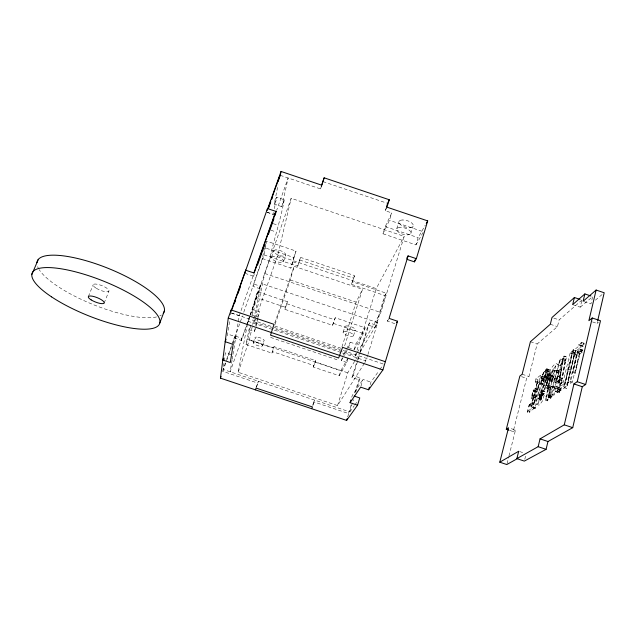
<?xml version="1.0" encoding="UTF-8"?>
<svg xmlns="http://www.w3.org/2000/svg" width="636" height="636" viewBox="0 0 636 636"><rect width="100%" height="100%" fill="white"/><g stroke="black" fill="none" stroke-linecap="round" stroke-linejoin="round"><path stroke-width="0.48" stroke-dasharray="3.18 2.39" d="M565.34 361.86L562.129 379.12L559.863 378.356L562.518 363.323L563.098 361.105L565.34 361.86L562.129 379.12M563.098 361.105L559.863 378.356M537.062 383.166L535.727 389.439L537.825 390.138L539.161 383.866L537.062 383.166L535.584 388.167L533.008 390.528L531.116 398.128L533.207 398.828L535.329 397.754L534.041 402.954L530.973 406.945L528.874 406.237L529.621 404.218L531.712 404.925L530.973 406.945M534.32 390.162L534.065 391.18L534.32 390.162L536.561 391.172L536.156 391.879L533.405 390.901L532.356 395.568L534.447 396.276L536.768 395.043L534.057 404.393L531.855 403.51L534.033 395.624L536.14 396.331L534.057 404.393M550.005 395.449L559.783 361.781L560.61 360.095L562.971 358.434L565.205 359.189L559.187 391.299L557.597 392.213L558.551 386.887L556.293 386.124L553.765 387.888L551.865 394.177L550.005 395.449L552.239 396.204L554.115 394.932L556.007 388.636L558.551 386.887M557.852 392.476L555.331 391.45L556.293 386.124M559.537 392.587L560.531 388.016L558.257 387.252L557.804 388.548L557.255 391.824L559.537 392.587L560.531 388.016M541.347 397.89L542.262 394.837L540.107 394.113L539.559 395.369L539.201 397.166L541.347 397.89L542.262 394.837M549.989 377.235L548.51 386.895L548.963 387.936L550.72 387.785L548.192 397.85L550.053 389.137L546.173 387.944L545.879 386.243L547.827 376.512L549.989 377.235L548.057 386.974L548.351 388.683L550.053 389.137M547.827 376.512L546.332 386.163L543.804 391.776L541.649 391.053L545.593 382.037L546.737 377.689L548.892 378.412L548.924 378.913L546.324 386.132L546.785 387.205L548.963 387.936M541.967 384.74L542.293 383.929L543.39 383.707L541.967 384.74L539.845 384.033L540.171 383.222L540.799 382.785L543.39 383.707M548.908 398.009L551.587 386.291L549.361 386.895L548.892 385.973C550.482 378.476 550.824 368.848 558.018 364.293L558.416 364.468L550.538 396.896L548.908 398.009L545.99 397.11L547.85 388.397M543.144 382.196C543.987 378.269 545.052 373.316 548.947 371.305C550.538 380.185 543.526 388.191 541.172 396.395L539.026 395.679C541.379 387.467 548.359 379.469 546.809 370.589C542.929 372.617 541.872 377.553 541.021 381.481L543.724 381.958L546.173 377.013L544.042 376.297L542.317 380.495L541.021 381.481M549.361 386.895L547.175 386.163L546.714 385.241C548.312 377.744 548.661 368.141 555.824 363.554L558.416 364.468M551.492 395.608L550.72 398.398L548.486 397.643L548.471 397.079L549.265 394.861L551.492 395.608L550.72 398.398M549.265 394.861L548.486 397.643M541.649 391.053L542.858 390.814L545.02 391.538L543.2 393.716L541.204 398.979L538.764 398.152L538.231 398.629L538.708 399.4L539.312 398.724L541.912 393.032L544.694 393.541L542.5 400.879L539.765 404.703L538.827 405.116L536.156 404.099C535.337 393.764 543.804 385.623 544.877 375.733L547.024 376.448C545.958 386.346 537.444 394.479 538.302 404.822L538.827 405.116M542.532 392.81L539.582 401.69L536.673 404.393M256.308 387.221L258.343 381.234L257.826 383.118L222.839 371.368L225.343 352.861L230.955 354.737M227.283 335.808L229.723 320.584M230.51 314.78L230.773 312.84M582.592 350.818L582.679 350.182L580.326 349.395L577.44 352.447L572.774 372.481L575.127 373.276L579.976 354.006L582.139 352.018L582.592 350.818L580.239 350.031L580.326 349.395M551.523 382.005L553.121 373.618L554.155 371.185L555.26 370.414L552.883 380.972L551.523 382.005L549.13 380.861L550.935 372.887L552.581 369.882L555.26 370.414M529.621 404.218L528.429 406.817L527.331 412.08L529.43 412.788L530.527 407.525L531.712 404.925M241.529 340.419L241.919 338.28L234.946 335.943L234.605 338.098L241.529 340.419L246.72 325.624M232.037 360.199L230.153 371.79L247.15 323.398M232.196 359.229L232.824 355.365M232.983 354.387L239.271 315.695L253.597 274.553M546.173 377.013L546.181 378.277L547.024 376.448M558.257 387.252L557.255 391.824M544.042 376.297L544.042 377.553L546.181 378.277M560.515 365.827L562.518 359.745L560.515 365.827L558.297 365.08L560.3 358.998L558.297 365.08M547.246 375.598L548.145 370.716L547.509 369.126L547.246 375.598L549.647 375.995L550.299 371.44L549.655 369.842L547.509 369.126M550.506 375.94L551.022 374.381L550.506 375.94L548.232 375.129L548.534 373.896L551.022 374.381M575.127 373.276L579.778 353.226L582.679 350.182M562.971 358.434L557.39 388.835L556.913 390.536L555.586 391.712M583.029 346.127L580.064 345.261L573.823 350.15L572.957 354.228L575.262 354.999L576.129 350.921L582.401 346.048L583.029 346.127L581.932 350.086L579.579 352.455L572.36 382.109L570.293 383.508L567.948 382.721L574.682 353.584L576.995 354.363L570.293 383.508M244.924 273.305L253.573 276.167L253.859 274.601M558.432 373.189L558.949 371.05L556.731 370.303L556.262 371.527L556.214 372.45L558.432 373.189L558.949 371.05M262.334 258.534L290.843 268.122L293.808 257.508L264.489 247.65L262.334 258.534L252.897 286.359L259.703 288.649L249.964 316.378M556.731 370.303L556.214 372.45M564.235 356.096L563.202 360.135L565.452 360.89L566.08 358.974L566.477 356.852L563.941 356.073L563.202 360.135M364.372 363.371L337.533 405.569L238.174 372.267L247.428 324.169M247.611 323.207L249.924 315.758M565.452 360.89L566.477 356.852M540.107 394.113L539.201 397.166M544.066 377.148L543.303 379.501L541.085 378.666L541.284 377.943L541.944 376.433L544.066 377.148L543.303 379.501M541.944 376.433L541.085 378.666M575.556 350.19L566.445 388.413L564.124 387.626L570.77 359.062L573.267 349.418L575.556 350.19L566.445 388.413M547.763 400.704L547.922 399.408L545.712 398.669L545.346 400.235L547.763 400.704L545.298 399.925M573.267 349.418L564.124 387.626M339.226 375.717L340.793 370.74L348.433 357.265L346.803 362.464L339.226 375.717L313.357 367.044L315.647 360.596L274.076 346.652L271.938 353.147L246.037 344.458L249.01 329.647L250.512 325.354M257.493 291.638L253.796 309.827L259.472 311.735L257.604 317.094L251.92 315.186L255.521 297.25L257.493 291.638L287.416 301.687L284.896 309.335L332.549 325.338L335.259 317.746L365.144 327.786L363.379 333.463L354.196 349.53L348.52 347.622L344.235 355.437M243.755 312.228L264.02 254.925L266.77 241.227L296.018 251.069L290.843 268.122M274.219 204.108L276.676 197.216L284.268 199.776L281.827 206.668L274.219 204.108L278.083 184.901M545.712 398.669L545.346 400.235M246.037 344.458L247.754 339.529L250.815 324.495L252.619 325.107M273.178 214.435L273.567 212.519M274.347 208.695L276.676 197.216M259.703 288.649L260.211 286.184L253.367 283.887M238.174 372.267L249.471 339.831L261.245 283.497L377.705 322.635L367.958 354.355M561.159 383.906L562.081 380.066L559.815 379.302L559.139 381.369L558.885 383.142L561.159 383.906L562.081 380.066M559.815 379.302L558.885 383.142M356.772 353.401L355.27 355.961L254.416 322.102L255.02 319.24M255.227 318.286L264.767 273.488L291.169 198.289L404.21 236.377L380.821 312.507L357.273 352.551M549.401 376.329L549.655 369.842M560.928 374.214L559.116 382.339L557.629 383.381L555.387 382.626L559.457 368.785L561.723 369.969M553.551 376.289L552.279 380.654L549.814 379.803L551.332 375.161L553.551 376.289L551.332 375.161M551.356 375.558L549.814 379.803M249.01 329.647L254.448 331.467L255.497 326.681M255.712 325.719L257.389 318.056M284.268 199.776C280.468 220.477 273.719 240.344 269.123 260.816L247.476 322.468M281.827 206.668L288.116 178.024L276.644 210.349M256.236 326.324L258.057 318.119M258.256 317.205L259.472 311.735M535.234 382.387L537.969 381.012L540.067 381.719L537.309 383.087L535.234 382.387L535.917 378.865L540.171 375.518L542.834 376.194L534.995 407.867L530.408 411.095L529.43 412.788M537.309 383.087L537.992 379.565L542.834 376.194M580.684 345.34L579.587 349.299L577.242 351.668L569.999 381.322L567.948 382.721M551.587 386.291L549.385 385.551L546.69 397.262L548.319 396.156L556.222 363.728L555.824 363.554M536.14 396.331L533.827 397.556L531.736 396.848L533.405 390.901M533.827 397.556L535.496 391.601L534.447 396.276M592.514 321.903L597.045 323.438L597.49 321.514M550.72 387.785L548.518 387.046L545.99 397.11M254.416 322.102L277.67 255.449L291.169 198.289M558.44 389.693L563.941 385.933L571.915 351.454L570.182 352.908L563.043 381.894L559.64 384.716L558.44 389.693L560.721 390.464L566.263 386.712L574.411 352.495L571.915 351.454M536.768 395.043L534.661 394.336L531.95 403.685M553.074 369.675L550.689 380.233L549.337 381.266M572.678 304.628L580.247 307.172L581.948 300.065L580.27 299.492M560.721 390.464L561.922 385.48L565.34 382.665L572.456 353.672L574.205 352.225M556.126 381.012L557.764 375.956L560.006 376.711L559.696 378.452L558.376 381.767L556.126 381.012L557.764 375.956M555.387 382.626L556.866 381.584L559.457 368.785M558.376 381.767L560.006 376.711M580.239 350.031L579.786 351.223L577.639 353.219L572.774 372.481M527.331 412.08L528.309 410.387L532.865 407.151L540.727 375.486M540.067 381.719L537.825 390.138M524.78 459.264L525.686 455.575M509.738 430.421L513.188 431.582L526.616 378.356L528.969 376.52L537.158 343.981L557.446 326.65L559.116 319.892L581.948 300.065M528.874 406.237L531.935 402.238L533.222 397.047L535.329 397.754M533.207 398.828L535.099 391.227L537.682 388.874L539.161 383.866M537.969 381.012L535.727 389.439M557.629 383.381L561.691 369.54M507.051 463.58L508.736 456.887M508.983 455.925L515.486 430.087L509.412 428.052M581.622 343.845L581.574 342.335L578.545 344.943L580.835 343.79L583.967 344.64L583.92 343.13L580.867 345.722L583.967 344.64M544.694 393.541L543.335 394.487L540.862 400.124L540.489 398.915L541.204 398.979M552.239 396.204L562.001 362.528L562.828 360.843L565.205 359.189M553.519 375.892L552.279 380.654M546.737 377.689L539.026 395.679M275.046 324.463L290.247 279.975L294.158 266.333L362.512 289.324L344.505 346.334M271.938 353.147L272.391 351.613L314.025 365.581M284.896 309.335L287.416 301.687M264.02 254.925L297.648 266.238L300.55 257.389L354.57 275.579L351.422 284.324L384.804 295.549L386.163 293.164L352.559 281.859M280.261 175.337L320.528 188.908L321.363 186.086M274.076 346.652L273.615 348.202L247.754 339.529M297.648 266.238L300.55 257.389M370.16 384.685L370.931 382.125L378.682 371.154M386.45 207.058L385.289 210.731L391.76 212.917L385.233 226.583L382.967 233.778L415.944 244.884L418.122 237.665L425.309 225.088M410.832 233.507L413.074 226.17M394.813 323.645L387.372 321.14L387.944 319.264M360.906 386.283L362.997 379.461L370.931 382.125M351.748 397.246L352.304 395.433L362.997 379.461M351.104 405.06L348.512 413.487L349.673 411.85L353.433 399.599M354.848 392.897L358.879 379.787L360.095 377.935L353.139 375.598L351.97 377.474L358.879 379.787M360.095 351.287L368.22 325.107L375.002 327.389L384.804 295.549M347.661 416.993L348.711 413.583L354.236 405.76M355.755 392.062L360.095 377.935M375.002 327.389L376.313 325.203L386.163 293.164M364.897 362.544L367.672 355.293M396.737 228.753L399.01 221.431M351.97 377.474L357.194 360.644M357.488 359.706L358.935 355.031M353.139 375.598L360.143 353.012M360.429 352.074L369.476 322.905L376.313 325.203M354.196 349.53L355.89 344.116L365.144 327.786M337.533 405.569L347.757 372.815L355.373 360.055M355.27 355.961L356.748 351.215M357.042 350.269L376.242 288.609L404.21 236.377M348.52 347.622L350.221 342.208L355.89 344.116M382.967 233.778L389.439 220.31L391.76 212.917M353.536 335.681L355.293 330.084M346.803 362.464L341.373 360.644L342.74 356.311M343.154 332.191L344.927 326.602M341.953 346.922L356.136 302.124L362.512 289.324M544.877 375.733L544.042 377.553M312.681 405.275L313.786 401.849M351.422 284.324L354.57 275.579M313.039 405.283L314.693 400.124L313.771 401.873L348.711 413.583M332.549 325.338L335.259 317.746M313.357 367.044L315.647 360.596M542.587 374.819C545.346 366.312 549.067 377.371 542.587 374.819L544.376 371.48M542.858 390.814C540.473 392.563 540.687 396.625 538.764 398.152M320.528 188.908L321.466 186.173M274.8 322.937L294.158 266.333M256.387 387.348L257.834 383.095M262.477 345.73L264.194 340.737M293.808 257.508L296.018 251.069M254.448 331.467L255.942 327.182M253.239 342.629L254.972 337.637M283.569 261.396L285.763 255.06M250.242 314.836L261.245 283.497M247.046 324.702L249.638 317.308M271.5 257.334L273.719 251.005M251.92 315.186L253.796 309.827M233.166 344.378L235.845 336.794L227.887 334.131M253.573 276.167L254.233 274.315M264.815 246.736L266.77 241.227M225.406 362.91L223.101 369.421L349.673 411.85M226.718 359.189L231.655 345.245M231.989 344.315L234.946 335.943M222.839 371.368L231.337 347.336M232.967 342.717L242.443 315.925M541.172 396.395L548.892 378.412M104.129 303.126L108.899 291.248M88.372 296.535L93.238 284.634M547.922 399.408L547.556 400.974M554.091 379.064L554.489 378.11L556.715 378.857L556.325 380.471L554.099 379.724L554.091 379.064L556.309 379.811L556.325 380.471M554.099 379.724L554.489 378.11M556.309 379.811L556.715 378.857M544.71 375.534L546.499 372.187M385.289 210.731L386.934 207.153M551.889 386.696L552.223 386.012L554.449 386.76L554.187 387.841L551.889 386.696L554.187 387.841M551.961 387.093L552.223 386.012M554.115 387.443L554.449 386.76M343.011 355.445L346.167 349.657M346.62 348.83L350.221 342.208M341.373 360.644L343.758 356.303M533.024 407.787L533.461 406.992L535.599 407.708L535.234 408.821L533.024 407.787L535.234 408.821M535.154 408.503L535.599 407.708M545.195 370.351L546.817 368.8L548.955 369.516L547.445 371.281L545.195 370.351L547.445 371.281M546.817 368.8L545.314 370.565M368.22 325.107L369.476 322.905M547.318 371.066L548.955 369.516M536.156 391.879L536.41 390.87M415.944 244.884L423.489 231.782L389.439 220.31M533.103 408.105L533.461 406.992M355.882 359.205L359.435 353.25M359.944 352.4L377.705 322.635M387.372 321.14L388.668 319.073M548.343 375.216L548.749 373.57M354.785 404.973L357.003 401.849M379.795 369.58L383.134 364.857M580.247 307.172L592.673 296.559L590.931 303.913L583.975 301.575M595.352 300.2L602.729 294.007M597.045 323.438L598.42 322.365M513.188 431.582L515.486 430.087M532.356 395.568L534.661 394.336M531.736 396.848L534.033 395.624M531.116 398.128L533.222 397.047M574.682 353.584L572.957 354.228M576.995 354.363L575.262 354.999M549.385 385.551L547.175 386.163M543.804 391.776L545.02 391.538M548.518 387.046L546.785 387.205M539.845 384.033L541.26 382.991L540.799 382.785M255.521 297.25L285.5 307.315M527.848 410.856L529.947 411.556M274.784 326.03L340.824 348.202M231.035 312.896L272.343 326.761M343.066 350.508L383.651 364.126M231.623 313.127L239.271 315.695M274.211 327.397L340.292 349.577M247.976 321.283L341.612 352.718M342.542 353.028L365.954 360.89M270.61 337.438L337.811 359.992M249.471 339.831L347.757 372.815M314.963 362.075L340.793 370.74M519.628 451.544L524.279 453.102M323.016 181.626L386.68 203.067M385.233 226.583L418.122 237.665M267.056 212.241L273.44 214.388M266.794 212.201L273.186 214.356M273.218 223.649L278.576 225.454M553.781 318.095L559.116 319.892M270.896 230.208L276.27 232.013M550.315 324.249L557.446 326.65M581.574 342.335L584.301 343.329M578.545 344.943L581.113 345.889M579.587 349.299L581.932 350.086M579.786 351.223L582.139 352.018M573.823 350.15L576.129 350.921M577.242 351.668L579.579 352.455M577.44 352.447L579.778 353.226M577.639 353.219L579.976 354.006M299.771 260.013L353.425 278.075M572.122 351.732L574.411 352.495M570.182 352.908L572.456 353.672M277.67 255.449L376.242 288.609M292.997 261.833L298.419 263.654M530.416 341.715L537.158 343.981M563.941 356.073L566.175 356.82M563.122 359.936L565.364 360.684M560.133 359.03L562.518 359.745M568.004 369.079L570.309 369.858M290.247 279.975L356.136 302.124M556.818 370.454L559.044 371.201M556.508 370.685L558.726 371.432M553.193 370.009L555.387 370.748M264.767 273.488L380.821 312.507M556.428 372.06L558.654 372.807M546.944 369.015L549.083 369.731M556.118 372.291L558.336 373.038M551.484 371.217L553.67 371.957M546.809 370.589L548.947 371.305M544.265 371.472L546.388 372.187M557.589 376.13L559.831 376.886M544.281 371.75L546.411 372.465M557.796 376.297L560.038 377.053M560.141 377.657L562.407 378.42M548.534 373.896L550.697 374.62M569.999 381.322L572.36 382.109M547.699 374.668L550.72 375.614M551.062 375.733L553.256 376.464M548.232 375.129L550.402 375.852M547.485 375.272L549.647 375.995M547.206 375.272L549.361 375.995M559.863 379.668L562.129 380.431M559.537 379.899L561.803 380.654M554.505 378.77L556.731 379.517M563.043 381.894L565.34 382.665M544.686 375.828L546.825 376.552M544.114 376.544L546.252 377.259M550.275 378.587L552.461 379.326M546.507 378.126L548.924 378.913M556.866 381.584L559.116 382.339M543.955 377.442L546.093 378.166M549.814 379.43L552 380.169M559.163 382.546L561.437 383.309M558.845 382.777L561.111 383.54M550.689 380.233L552.883 380.972M541.284 377.943L543.398 378.651M549.13 380.861L551.317 381.592M541.427 378.356L543.542 379.072M563.941 385.933L566.263 386.712M559.64 384.716L561.922 385.48M542.317 380.495L544.448 381.21M541.149 380.368L543.271 381.083M522.156 374.23L528.969 376.52M535.917 378.865L537.992 379.565M558.305 387.507L560.586 388.27M552.302 386.41L554.528 387.157M521.536 376.647L526.616 378.356M546.714 385.241L548.892 385.973M540.171 383.222L542.293 383.929M553.765 387.888L556.007 388.636M535.194 381.751L537.269 382.451M539.877 383.707L541.999 384.414M556.913 390.536L559.187 391.299M557.613 390.981L559.895 391.752M547 388.501L549.186 389.24M555.331 391.45L557.597 392.213M286.804 303.738L334.361 319.709M535.584 388.167L537.682 388.874M551.865 394.177L554.115 394.932M535.735 388.946L537.841 389.653M534.471 390.472L536.561 391.172M536.784 391.553L538.899 392.261M541.045 392.992L543.2 393.716M548.884 395.672L551.11 396.419M333.439 323.406L363.379 333.463M533.008 390.528L535.099 391.227M533.914 390.87L536.005 391.577M541.18 393.764L543.335 394.487M548.319 396.156L550.538 396.896M533.23 391.196L535.321 391.895M540.171 394.336L542.317 395.059M548.471 397.079L551.022 397.905M539.193 394.94L541.331 395.656M539.559 395.369L541.713 396.085M539.145 395.632L541.292 396.347M539.241 396.578L541.387 397.301M545.775 398.851L547.986 399.591M539.423 396.944L541.578 397.667M539.463 397.659L541.618 398.382M538.342 398.192L540.489 398.915M539.312 398.724L541.475 399.448M538.231 398.629L540.377 399.352M538.708 399.4L540.862 400.124M531.935 402.238L534.041 402.954M532.268 403.343L534.383 404.051M531.855 403.51L533.97 404.218M530.281 403.757L532.38 404.464M529.232 404.488L531.322 405.196M529.653 405.275L531.752 405.983M532.865 407.151L535.655 408.097M161.353 315.035A68.291 19.605 21.9 0 1 159.819 315.861M156.472 316.943A68.291 19.605 21.9 0 1 93.126 304.557A68.291 19.605 21.9 0 1 39.201 269.672M38.724 268.893A68.291 19.605 21.9 0 1 37.619 266.651M402.159 219.992L400.72 220.239A7.441 3.323 16.3 0 0 399.193 223.244L399.996 224.238A7.441 3.323 16.3 0 0 409.886 227.569L411.325 227.33A7.441 3.323 16.3 0 0 412.939 224.357L412.152 223.355A7.441 3.323 16.3 0 0 402.159 219.992M399.877 227.354L398.438 227.593A7.465 3.275 16.4 0 0 396.928 230.55L397.731 231.536A7.465 3.275 16.4 0 0 407.652 234.875L409.091 234.652A7.465 3.275 16.4 0 0 410.689 231.719L409.902 230.725A7.465 3.275 16.4 0 0 399.877 227.354M275.873 249.9L274.8 250.075A6.36 2.441 19.5 0 0 274.259 252.468L275.102 253.279A6.36 2.441 19.5 0 0 283.577 256.133L284.658 255.966A6.36 2.441 19.5 0 0 285.262 253.597L284.427 252.778A6.36 2.441 19.5 0 0 275.873 249.9M273.647 256.26L272.574 256.427A6.376 2.401 19.5 0 0 272.041 258.78L272.892 259.591A6.376 2.401 19.5 0 0 281.39 262.445L282.464 262.286A6.376 2.401 19.5 0 0 283.06 259.949L282.217 259.138A6.376 2.401 19.5 0 0 273.647 256.26M347.041 325.934L346.048 325.998A5.478 1.836 17.4 0 0 345.205 327.667L345.857 328.279A5.478 1.836 17.4 0 0 353.155 330.736L354.157 330.672A5.478 1.836 17.4 0 0 355.039 329.027L354.395 328.407A5.478 1.836 17.4 0 0 347.041 325.934M256.554 337.08L255.751 337.136A4.865 1.455 19 0 0 255.426 338.559L256.093 339.099A4.865 1.455 19 0 0 262.589 341.278L263.399 341.23A4.865 1.455 19 0 0 263.757 339.815L263.097 339.274A4.865 1.455 19 0 0 256.554 337.08M345.269 331.547L344.267 331.602A5.486 1.813 17.4 0 0 343.432 333.24L344.084 333.852A5.486 1.813 17.4 0 0 351.398 336.309L352.4 336.253A5.486 1.813 17.4 0 0 353.274 334.631L352.63 334.019A5.486 1.813 17.4 0 0 345.269 331.547M254.821 342.089L254.018 342.136A4.873 1.431 19 0 0 253.7 343.543L254.368 344.076A4.873 1.431 19 0 0 260.879 346.262L261.682 346.215A4.873 1.431 19 0 0 262.04 344.823L261.372 344.283A4.873 1.431 19 0 0 254.821 342.089M95.988 288.084L94.581 287.075A8.522 2.441 21.9 0 1 99.661 284.841A8.522 2.441 21.9 0 1 108.772 291.391A8.522 2.441 21.9 0 1 95.988 288.084"/><path stroke-width="0.95" d="M354.165 396.061L359.761 397.937L357.543 405.196L346.612 420.412L220.446 378.134L228.26 318.064L231.162 309.963L274.036 324.328L270.523 335.156L338.654 358.012L342.573 347.336L385.36 361.701M230.9 311.894L231.162 309.963M275.269 215.008L276.016 211.414L267.478 208.592L232.084 309.168M245.44 271.771L245.695 270.189L231.425 310.026M267.136 210.397L267.478 208.592M280.46 174.367L281.04 171.458L321.641 185.148L324.145 177.818L389.28 199.752L386.934 207.153L427.702 220.899L416.349 258.669L414.433 261.865L407.151 259.416M517.736 458.429L506.812 464.542L499.793 462.189L518.706 451.234L516.869 458.612L524.318 461.108L546.086 449.342L547.962 441.519L572.726 427.67L582.282 386.72L585.661 384.526L600.479 320.759L592.243 317.984L588.88 320.687L596.123 290.048L604.2 292.767L597.713 320.56M516.869 458.612L538.151 446.679L540.051 438.864L564.275 424.832L573.942 383.921L577.25 381.703L592.243 317.984M590.939 295.971L584.866 293.927L583.109 301.281L596.123 290.048M579.428 299.214L574.403 297.521L572.678 304.628L584.866 293.927M508.88 430.135L506.296 429.268L519.851 376.083L522.156 374.23L530.416 341.715L550.315 324.249L552 317.499L574.403 297.521M499.793 462.189L508.546 427.758L506.296 429.268M255.521 389.884L256.022 388.047L312.499 406.976L311.592 408.678M324.145 177.818L321.776 185.267M414.433 261.865L414.998 259.989M357.543 405.196L350.07 402.683L360.644 387.141L368.602 389.804L382.888 369.937L397.532 321.22L389.097 318.39L408.089 255.887L416.349 258.669M368.602 389.804L369.381 387.245M350.07 402.683L350.905 399.965M346.612 420.412L347.137 418.703M386.45 207.058L387.324 204.299M223.443 358.227L222.807 360.016L230.296 362.528L233.166 344.378L225.184 341.699L226.09 339.179M253.891 272.979L275.754 211.375L275.006 214.968L275.666 213.124M276.016 211.414L254.154 273.027L245.432 270.133M257.516 265.053L264.751 244.661M268.368 234.469L273.949 218.712M220.446 378.134L221.042 376.448M267.732 208.632L281.04 171.458M268.122 208.513L270.761 201.135M271.421 199.283L280.007 175.298M234.652 302.776L235.638 300.017M237.944 293.586L240.249 287.146M268.376 208.552L270.69 202.089M271.675 199.322L272.669 196.556M277.956 181.793L280.261 175.337M159.811 322.953L164.342 311.044M31.8 274.561L38.351 259.353M387.618 203.385L389.28 199.752M426.271 223.419L427.702 220.899M406.706 258.303L408.089 255.887M396.641 322.587L397.532 321.22M564.275 424.832L572.726 427.67M228.26 318.064L382.888 369.937M540.051 438.864L547.962 441.519M538.151 446.679L546.086 449.342M577.25 381.703L585.661 384.526M573.942 383.921L582.282 386.72M36.936 262.636A68.291 19.605 21.9 0 1 108.064 268.305A68.291 19.605 21.9 0 1 163.206 313.397M91.179 299.906L89.756 298.912A8.554 2.353 21.7 0 1 94.796 296.813A8.554 2.353 21.7 0 1 104.002 303.261A8.554 2.353 21.7 0 1 91.179 299.906M51.54 296.853A68.569 18.873 21.7 0 0 158.102 325.855A68.569 18.873 21.7 0 0 77.942 272.486A68.569 18.873 21.7 0 0 51.54 296.853"/></g></svg>
